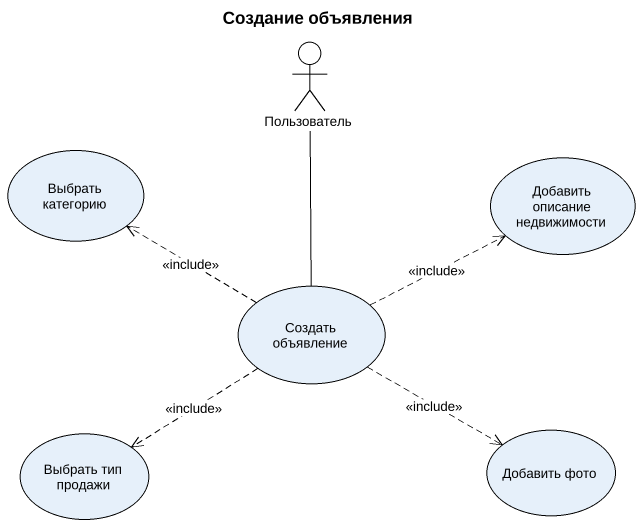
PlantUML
@startuml
title Создание объявления
actor Пользователь
usecase "Выбрать категорию" as Выбрать_категорию
usecase "Добавить описание недвижимости" as Добавить_описание
usecase "Создать объявление" as Создать_объявление
usecase "Выбрать тип продажи" as Выбрать_тип_продажи
usecase "Добавить фото" as Добавить_фото
Пользователь -- Создать_объявление
Создать_объявление .left.> Выбрать_категорию : <<include>>
Создать_объявление .right.> Добавить_описание : <<include>>
Создать_объявление ..> Выбрать_тип_продажи : <<include>>
Создать_объявление .right.> Добавить_фото : <<include>>
@enduml
